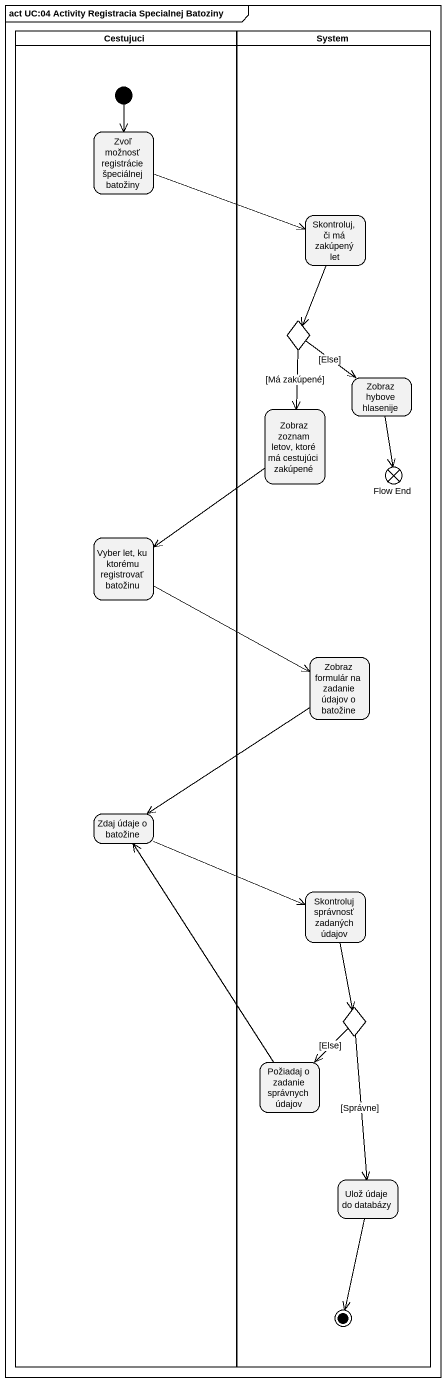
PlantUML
@startuml
mainframe act UC:04 Activity Registracia Specialnej Batoziny
hide empty description
state Cestujuci <<partition>> {
  state "Zvoľ možnosť registrácie špeciálnej batožiny" as Zvoľ_možnosť_registrácie
  state "Vyber let, ku ktorému registrovať batožinu" as Vyber_let_ku_ktorému
  state "Zdaj údaje o batožine" as Zdaj_údaje_o_batožine
  [*] --> Zvoľ_možnosť_registrácie
}
state System <<partition>> {
  state "Skontroluj, či má zakúpený let" as Skontroluj_či_má_zakúpený
  state choice1 <<choice>>
  state "Zobraz hybove hlasenije" as Zobraz_hybove_hlasenije
  state "Zobraz zoznam letov, ktoré má cestujúci zakúpené" as Zobraz_zoznam_letov_ktoré
  state "Flow End" as Flow_End <<end>>
  state "Zobraz formulár na zadanie údajov o batožine" as Zobraz_formulár_na_zadanie
  state "Skontroluj správnosť zadaných údajov" as Skontroluj_správnosť
  state choice2 <<choice>>
  state "Požiadaj o zadanie správnych údajov" as Požiadaj_o_zadanie
  state "Ulož údaje do databázy" as Ulož_údaje_do_databázy
  Ulož_údaje_do_databázy --> [*]
}
Zvoľ_možnosť_registrácie -right-> Skontroluj_či_má_zakúpený
Skontroluj_či_má_zakúpený --> choice1
choice1 --> Zobraz_hybove_hlasenije : [Else]
choice1 --> Zobraz_zoznam_letov_ktoré : [Má zakúpené]
Zobraz_hybove_hlasenije --> Flow_End
Zobraz_zoznam_letov_ktoré --> Vyber_let_ku_ktorému
Vyber_let_ku_ktorému -right-> Zobraz_formulár_na_zadanie
Zobraz_formulár_na_zadanie --> Zdaj_údaje_o_batožine
Zdaj_údaje_o_batožine -right-> Skontroluj_správnosť
Skontroluj_správnosť --> choice2
choice2 --> Požiadaj_o_zadanie : [Else]
choice2 --> Ulož_údaje_do_databázy : [Správne]
Požiadaj_o_zadanie -up-> Zdaj_údaje_o_batožine
@enduml
